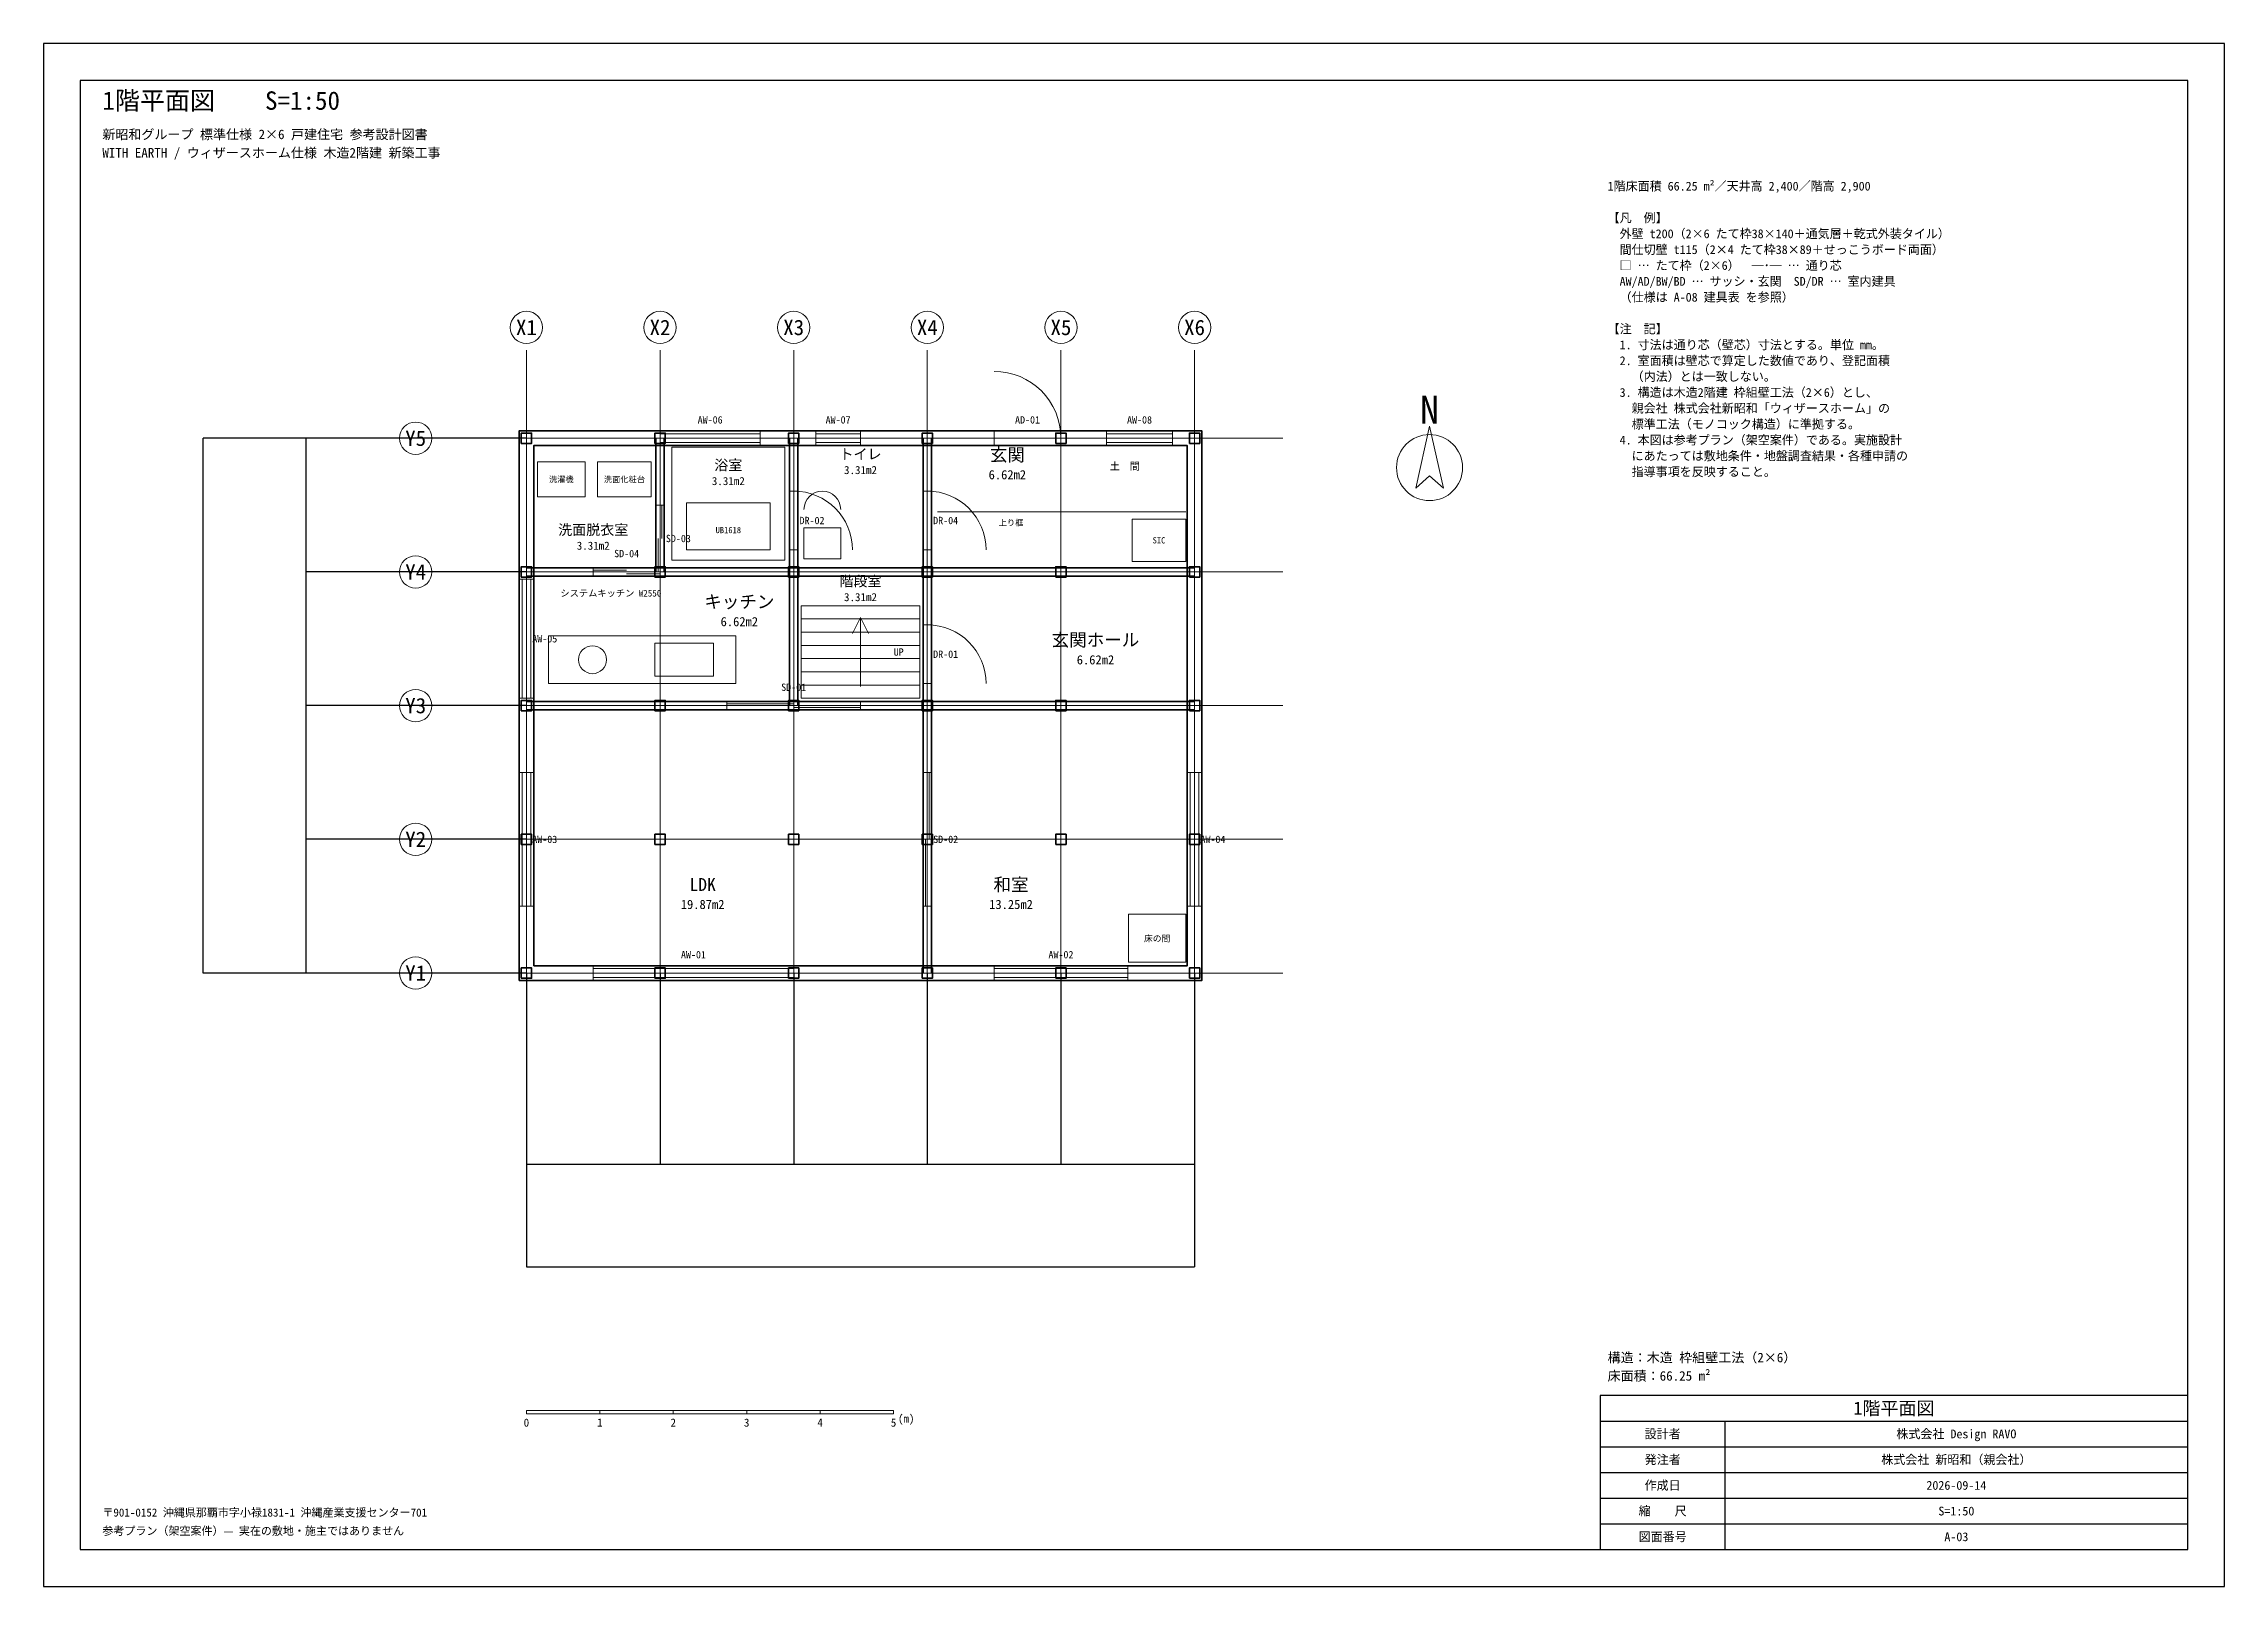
# Model space of a CAD drawing. Header units: millimetres. Extents: x -6575 to 23125, y -8349 to 12651.
import ezdxf
from ezdxf.enums import TextEntityAlignment as Align

# ---------------------------------------------------------------- set-up
doc = ezdxf.new("R2010")
doc.units = ezdxf.units.MM
doc.linetypes.add('DASHDOT2', pattern=[1.778, 1.27, -0.254, 0, -0.254])
for name, color, linetype, lineweight in [('A-ANNO', 2, 'Continuous', 13), ('A-COLM', 1, 'Continuous', 35), ('A-DIM', 3, 'Continuous', 9), ('A-FIXT', 6, 'Continuous', 13), ('A-GRID', 8, 'Continuous', 9), ('A-MISC', 8, 'Continuous', 13), ('A-TTLB', 7, 'Continuous', 25), ('A-WALL', 7, 'Continuous', 35), ('A-WIND', 4, 'Continuous', 18)]:
    doc.layers.add(name, color=color, linetype=linetype, lineweight=lineweight)
doc.styles.add('DIP', font='msgothic.ttc')
doc.styles.add('OpenSansCondensed-Light', font='OpenSansCondensed-Light.ttf')
doc.dimstyles.new('EZDXF', dxfattribs={"dimtxt": 0.25, "dimasz": 0.175, "dimexe": 0.375, "dimexo": 0.125, "dimgap": 0.1, "dimtad": 1, "dimlfac": 100, "dimzin": 12, "dimdsep": 46, "dimtxsty": 'OpenSansCondensed-Light', "dimblk": 'ARCHTICK', "dimcen": 2.5, "dimazin": 3, "dimtfac": 0.5, "dimtmove": 2, "dimatfit": 3})

# ---------------------------------------------------------------- blocks, each defined once
blk = doc.blocks.new('_ARCHTICK')
at = {"color": 0, "linetype": 'BYBLOCK', "const_width": 0.15}
blk.add_lwpolyline([(-0.5, -0.5), (0.5, 0.5)], dxfattribs=at)

msp = doc.modelspace()

# ---------------------------------------------------------------- linework, layer by layer
at = {"layer": 'A-COLM'}
for points in [[(-70, 7210), (70, 7210), (70, 7350), (-70, 7350)], [(1750, 7210), (1890, 7210), (1890, 7350), (1750, 7350)], [(3570, 7210), (3710, 7210), (3710, 7350), (3570, 7350)], [(5390, 7210), (5530, 7210), (5530, 7350), (5390, 7350)], [(7210, 7210), (7350, 7210), (7350, 7350), (7210, 7350)], [(9030, 7210), (9170, 7210), (9170, 7350), (9030, 7350)], [(-70, 5390), (70, 5390), (70, 5530), (-70, 5530)], [(1750, 5390), (1890, 5390), (1890, 5530), (1750, 5530)], [(3570, 5390), (3710, 5390), (3710, 5530), (3570, 5530)], [(5390, 5390), (5530, 5390), (5530, 5530), (5390, 5530)], [(7210, 5390), (7350, 5390), (7350, 5530), (7210, 5530)], [(9030, 5390), (9170, 5390), (9170, 5530), (9030, 5530)], [(-70, 3570), (70, 3570), (70, 3710), (-70, 3710)], [(1750, 3570), (1890, 3570), (1890, 3710), (1750, 3710)], [(3570, 3570), (3710, 3570), (3710, 3710), (3570, 3710)], [(5390, 3570), (5530, 3570), (5530, 3710), (5390, 3710)], [(7210, 3570), (7350, 3570), (7350, 3710), (7210, 3710)], [(9030, 3570), (9170, 3570), (9170, 3710), (9030, 3710)], [(-70, 1750), (70, 1750), (70, 1890), (-70, 1890)], [(1750, 1750), (1890, 1750), (1890, 1890), (1750, 1890)], [(3570, 1750), (3710, 1750), (3710, 1890), (3570, 1890)], [(5390, 1750), (5530, 1750), (5530, 1890), (5390, 1890)], [(7210, 1750), (7350, 1750), (7350, 1890), (7210, 1890)], [(9030, 1750), (9170, 1750), (9170, 1890), (9030, 1890)], [(-70, -70), (70, -70), (70, 70), (-70, 70)], [(1750, -70), (1890, -70), (1890, 70), (1750, 70)], [(3570, -70), (3710, -70), (3710, 70), (3570, 70)], [(5390, -70), (5530, -70), (5530, 70), (5390, 70)], [(7210, -70), (7350, -70), (7350, 70), (7210, 70)], [(9030, -70), (9170, -70), (9170, 70), (9030, 70)]]:
    msp.add_lwpolyline(points, close=True, dxfattribs=at)
at = {"layer": 'A-FIXT'}
for p, q in [((5600, 6280), (8980, 6280)), ((3740, 4820), (5360, 4820)), ((4550, 4840), (4440, 4620)), ((4550, 3900), (4550, 4840)), ((4550, 4840), (4660, 4620)), ((3740, 4640), (5360, 4640)), ((3740, 4460), (5360, 4460)), ((3740, 4280), (5360, 4280)), ((3740, 4100), (5360, 4100)), ((3740, 3920), (5360, 3920))]:
    msp.add_line(p, q, dxfattribs=at)
for points in [[(1980, 5620), (3520, 5620), (3520, 7160), (1980, 7160)], [(150, 6480), (800, 6480), (800, 6960), (150, 6960)], [(970, 6480), (1700, 6480), (1700, 6960), (970, 6960)], [(2180, 5760), (3320, 5760), (3320, 6400), (2180, 6400)], [(3780, 5640), (4280, 5640), (4280, 6060), (3780, 6060)], [(8250, 5600), (8980, 5600), (8980, 6180), (8250, 6180)], [(3740, 3740), (5360, 3740), (5360, 5000), (3740, 5000)], [(300, 3940), (2850, 3940), (2850, 4590), (300, 4590)], [(1750, 4040), (2550, 4040), (2550, 4490), (1750, 4490)], [(8200, 150), (8980, 150), (8980, 800), (8200, 800)]]:
    msp.add_lwpolyline(points, close=True, dxfattribs=at)
msp.add_circle((900, 4265), 190, dxfattribs=at)
msp.add_arc((4030, 6310), 250, 0, 180, dxfattribs=at)
at = {"layer": 'A-GRID', "linetype": 'DASHDOT2'}
for p, q in [((0, -1200), (0, 8480)), ((1820, -1200), (1820, 8480)), ((3640, -1200), (3640, 8480)), ((5460, -1200), (5460, 8480)), ((7280, -1200), (7280, 8480)), ((9100, -1200), (9100, 8480)), ((-1200, 7280), (10300, 7280)), ((-1200, 5460), (10300, 5460)), ((-1200, 3640), (10300, 3640)), ((-1200, 1820), (10300, 1820)), ((-1200, 0), (10300, 0))]:
    msp.add_line(p, q, dxfattribs=at)
at = {"layer": 'A-GRID'}
for centre in [(0, 8788), (1820, 8788), (3640, 8788), (5460, 8788), (7280, 8788), (9100, 8788), (-1508, 7280), (-1508, 5460), (-1508, 3640), (-1508, 1820), (-1508, 0)]:
    msp.add_circle(centre, 220, dxfattribs=at)
at = {"layer": 'A-MISC'}
for p, q in [((1820, 7180), (1820, 7380)), ((1820, 7340), (3185, 7340)), ((1820, 7220), (3185, 7220)), ((3185, 7180), (3185, 7380)), ((3940, 7180), (3940, 7380)), ((3940, 7340), (4550, 7340)), ((3940, 7220), (4550, 7220)), ((4550, 7180), (4550, 7380)), ((6370, 7180), (6370, 7380)), ((7280, 7180), (7280, 7380)), ((7900, 7180), (7900, 7380)), ((7900, 7340), (8800, 7340)), ((7900, 7220), (8800, 7220)), ((8800, 7180), (8800, 7380)), ((3697.5, 6560), (3582.5, 6560)), ((5517.5, 6560), (5402.5, 6560)), ((1877.5, 6370), (1762.5, 6370)), ((1845, 5915), (1845, 6370)), ((1795, 5460), (1795, 5915)), ((3697.5, 5760), (3582.5, 5760)), ((5517.5, 5760), (5402.5, 5760)), ((100, 5360), (-100, 5360)), ((-60, 3740), (-60, 5360)), ((60, 3740), (60, 5360)), ((910, 5402.5), (910, 5517.5)), ((910, 5485), (1365, 5485)), ((1365, 5435), (1820, 5435)), ((1877.5, 5460), (1762.5, 5460)), ((1820, 5402.5), (1820, 5517.5)), ((5517.5, 4740), (5402.5, 4740)), ((5517.5, 3940), (5402.5, 3940)), ((100, 3740), (-100, 3740)), ((2730, 3582.5), (2730, 3697.5)), ((2730, 3665), (3640, 3665)), ((3640, 3615), (4550, 3615)), ((4550, 3582.5), (4550, 3697.5)), ((100, 2730), (-100, 2730)), ((-60, 910), (-60, 2730)), ((60, 910), (60, 2730)), ((5517.5, 2730), (5402.5, 2730)), ((5485, 1820), (5485, 2730)), ((9200, 2730), (9000, 2730)), ((9040, 910), (9040, 2730)), ((9160, 910), (9160, 2730)), ((5435, 910), (5435, 1820)), ((100, 910), (-100, 910)), ((5517.5, 910), (5402.5, 910)), ((9200, 910), (9000, 910)), ((910, -100), (910, 100)), ((910, 60), (3640, 60)), ((3640, -100), (3640, 100)), ((6370, -100), (6370, 100)), ((6370, 60), (8190, 60)), ((8190, -100), (8190, 100)), ((910, -60), (3640, -60)), ((6370, -60), (8190, -60))]:
    msp.add_line(p, q, dxfattribs=at)
for points in [[(12300, 7442.5), (12111, 6601), (12300, 6767.5), (12489, 6601)], [(0, -6000), (1000, -6000), (1000, -5955), (0, -5955)], [(1000, -6000), (2000, -6000), (2000, -5955), (1000, -5955)], [(2000, -6000), (3000, -6000), (3000, -5955), (2000, -5955)], [(3000, -6000), (4000, -6000), (4000, -5955), (3000, -5955)], [(4000, -6000), (5000, -6000), (5000, -5955), (4000, -5955)]]:
    msp.add_lwpolyline(points, close=True, dxfattribs=at)
msp.add_circle((12300, 6880), 450, dxfattribs=at)
for centre, radius in [((6370, 7280), 910), ((3640, 5760), 800), ((5460, 5760), 800), ((5460, 3940), 800)]:
    msp.add_arc(centre, radius, 0, 90, dxfattribs=at)
at = {"layer": 'A-TTLB'}
for p, q in [((14624.80761, -6098.80696), (22624.80761, -6098.80696)), ((16324.80761, -6448.80696), (16324.80761, -6098.80696)), ((14624.80761, -6448.80696), (22624.80761, -6448.80696)), ((16324.80761, -6798.80696), (16324.80761, -6448.80696)), ((14624.80761, -6798.80696), (22624.80761, -6798.80696)), ((16324.80761, -7148.80696), (16324.80761, -6798.80696)), ((14624.80761, -7148.80696), (22624.80761, -7148.80696)), ((16324.80761, -7498.80696), (16324.80761, -7148.80696)), ((14624.80761, -7498.80696), (22624.80761, -7498.80696)), ((16324.80761, -7848.80696), (16324.80761, -7498.80696))]:
    msp.add_line(p, q, dxfattribs=at)
for points in [[(-6575.19239, -8348.80696), (23124.80761, -8348.80696), (23124.80761, 12651.19304), (-6575.19239, 12651.19304)], [(-6075.19239, -7848.80696), (22624.80761, -7848.80696), (22624.80761, 12151.19304), (-6075.19239, 12151.19304)], [(14624.80761, -7848.80696), (22624.80761, -7848.80696), (22624.80761, -5748.80696), (14624.80761, -5748.80696)]]:
    msp.add_lwpolyline(points, close=True, dxfattribs=at)
at = {"layer": 'A-WALL'}
for p, q in [((1762.5, 5460), (1762.5, 7280)), ((1877.5, 5460), (1877.5, 7280)), ((3582.5, 3640), (3582.5, 7280)), ((3697.5, 3640), (3697.5, 7280)), ((5402.5, 3640), (5402.5, 7280)), ((5517.5, 3640), (5517.5, 7280)), ((0, 5517.5), (9100, 5517.5)), ((0, 5402.5), (9100, 5402.5)), ((0, 3697.5), (9100, 3697.5)), ((0, 3582.5), (9100, 3582.5)), ((5402.5, 0), (5402.5, 3640)), ((5517.5, 0), (5517.5, 3640))]:
    msp.add_line(p, q, dxfattribs=at)
for points in [[(-100, -100), (9200, -100), (9200, 7380), (-100, 7380)], [(100, 100), (9000, 100), (9000, 7180), (100, 7180)]]:
    msp.add_lwpolyline(points, close=True, dxfattribs=at)
at = {"layer": 'A-WIND'}
for p, q in [((1820, 7280), (3185, 7280)), ((3940, 7280), (4550, 7280)), ((6370, 7280), (7280, 7280)), ((7900, 7280), (8800, 7280)), ((3640, 5760), (3640, 6560)), ((5460, 5760), (5460, 6560)), ((1820, 5460), (1820, 6370)), ((0, 3740), (0, 5360)), ((910, 5460), (1820, 5460)), ((5460, 3940), (5460, 4740)), ((2730, 3640), (4550, 3640)), ((0, 910), (0, 2730)), ((5460, 910), (5460, 2730)), ((9100, 910), (9100, 2730)), ((910, 0), (3640, 0)), ((6370, 0), (8190, 0))]:
    msp.add_line(p, q, dxfattribs=at)

# ---------------------------------------------------------------- texts
at = {"layer": 'A-ANNO', "style": 'DIP'}
for s, p in [('1階床面積 66.25 m²／天井高 2,400／階高 2,900', (14724.80761, 10651.19304)), ('【凡\u3000例】', (14724.80761, 10219.19304)), ('\u3000外壁 t200（2×6 たて枠38×140＋通気層＋乾式外装タイル）', (14724.80761, 10003.19304)), ('\u3000間仕切壁 t115（2×4 たて枠38×89＋せっこうボード両面）', (14724.80761, 9787.19304)), ('\u3000□ … たて枠（2×6）\u3000─･─ … 通り芯', (14724.80761, 9571.19304)), ('\u3000AW/AD/BW/BD … サッシ・玄関\u3000SD/DR … 室内建具', (14724.80761, 9355.19304)), ('\u3000（仕様は A-08 建具表 を参照）', (14724.80761, 9139.19304)), ('【注\u3000記】', (14724.80761, 8707.19304)), ('\u30001. 寸法は通り芯（壁芯）寸法とする。単位 mm。', (14724.80761, 8491.19304)), ('\u30002. 室面積は壁芯で算定した数値であり、登記面積', (14724.80761, 8275.19304)), ('\u3000\u3000（内法）とは一致しない。', (14724.80761, 8059.19304)), ('\u30003. 構造は木造2階建 枠組壁工法（2×6）とし、', (14724.80761, 7843.19304)), ('\u3000\u3000親会社 株式会社新昭和「ウィザースホーム」の', (14724.80761, 7627.19304)), ('\u3000\u3000標準工法（モノコック構造）に準拠する。', (14724.80761, 7411.19304)), ('\u30004. 本図は参考プラン（架空案件）である。実施設計', (14724.80761, 7195.19304)), ('\u3000\u3000指導事項を反映すること。', (14724.80761, 6763.19304)), ('\u3000\u3000にあたっては敷地条件・地盤調査結果・各種申請の', (14724.80761, 6979.19304))]:
    msp.add_text(s, height=120, dxfattribs=at).set_placement(p)
for s, height, p in [('トイレ', 140, (4550, 7064)), ('玄関', 175, (6550, 7055)), ('浴室', 140, (2750, 6914)), ('3.31m2', 110, (4550, 6847)), ('6.62m2', 125, (6550, 6783.75)), ('3.31m2', 110, (2750, 6697)), ('洗面脱衣室', 140, (910, 6034)), ('3.31m2', 110, (910, 5817)), ('階段室', 140, (4550, 5334)), ('キッチン', 175, (2900, 5055)), ('3.31m2', 110, (4550, 5117)), ('6.62m2', 125, (2900, 4783.75)), ('玄関ホール', 175, (7750, 4535)), ('6.62m2', 125, (7750, 4263.75)), ('LDK', 175, (2400, 1205)), ('和室', 175, (6600, 1205)), ('19.87m2', 125, (2400, 933.75)), ('13.25m2', 125, (6600, 933.75))]:
    msp.add_text(s, height=height, dxfattribs=at).set_placement(p, align=Align.MIDDLE_CENTER)
at = {"layer": 'A-FIXT', "style": 'DIP'}
for s, height, p in [('土\u3000間', 100, (8150, 6900)), ('洗濯機', 80, (475, 6720)), ('洗面化粧台', 80, (1335, 6720)), ('UB1618', 85, (2750, 6030)), ('上り框', 80, (6600, 6130)), ('SIC', 85, (8615, 5890)), ('システムキッチン W2550', 90, (1150, 5170)), ('UP', 100, (5070, 4370)), ('床の間', 85, (8590, 470))]:
    msp.add_text(s, height=height, dxfattribs=at).set_placement(p, align=Align.MIDDLE_CENTER)
at = {"layer": 'A-GRID', "style": 'DIP'}
for s, p in [('X1', (0, 8788)), ('X2', (1820, 8788)), ('X3', (3640, 8788)), ('X4', (5460, 8788)), ('X5', (7280, 8788)), ('X6', (9100, 8788)), ('Y5', (-1508, 7280)), ('Y4', (-1508, 5460)), ('Y3', (-1508, 3640)), ('Y2', (-1508, 1820)), ('Y1', (-1508, 0))]:
    msp.add_text(s, height=209, dxfattribs=at).set_placement(p, align=Align.MIDDLE_CENTER)
at = {"layer": 'A-MISC', "style": 'DIP'}
for s, height, p in [('N', 382.5, (12300, 7667.5)), ('0', 110, (0, -6120)), ('1', 110, (1000, -6120)), ('2', 110, (2000, -6120)), ('3', 110, (3000, -6120)), ('4', 110, (4000, -6120)), ('5', 110, (5000, -6120))]:
    msp.add_text(s, height=height, dxfattribs=at).set_placement(p, align=Align.MIDDLE_CENTER)
msp.add_text('(m)', height=110, dxfattribs=at).set_placement((5060, -6120))
at = {"layer": 'A-TTLB', "style": 'DIP'}
for s, height, p in [('1階平面図\u3000\u3000S=1:50', 250, (-5775.19239, 11751.19304)), ('新昭和グループ 標準仕様 2×6 戸建住宅 参考設計図書', 130, (-5775.19239, 11351.19304)), ('WITH EARTH / ウィザースホーム仕様 木造2階建 新築工事', 130, (-5775.19239, 11101.19304)), ('構造：木造 枠組壁工法（2×6）', 130, (14724.80761, -5298.80696)), ('床面積：66.25 m²', 130, (14724.80761, -5548.80696)), ('〒901-0152 沖縄県那覇市字小禄1831-1 沖縄産業支援センター701', 110, (-5775.19239, -7398.80696)), ('参考プラン（架空案件）— 実在の敷地・施主ではありません', 110, (-5775.19239, -7648.80696))]:
    msp.add_text(s, height=height, dxfattribs=at).set_placement(p)
for s, height, p in [('1階平面図', 180, (18624.80761, -5923.80696)), ('設計者', 120, (15474.80761, -6273.80696)), ('株式会社 Design RAVO', 120, (19474.80761, -6273.80696)), ('発注者', 120, (15474.80761, -6623.80696)), ('株式会社 新昭和（親会社）', 120, (19474.80761, -6623.80696)), ('作成日', 120, (15474.80761, -6973.80696)), ('2026-09-14', 120, (19474.80761, -6973.80696)), ('縮\u3000\u3000尺', 120, (15474.80761, -7323.80696)), ('S=1:50', 120, (19474.80761, -7323.80696)), ('図面番号', 120, (15474.80761, -7673.80696)), ('A-03', 120, (19474.80761, -7673.80696))]:
    msp.add_text(s, height=height, dxfattribs=at).set_placement(p, align=Align.MIDDLE_CENTER)
at = {"layer": 'A-WIND', "style": 'DIP'}
for s, p in [('AW-06', (2502.5, 7530)), ('AW-07', (4245, 7530)), ('AD-01', (6825, 7530)), ('AW-08', (8350, 7530)), ('SD-03', (2070, 5915)), ('DR-02', (3890, 6160)), ('DR-04', (5710, 6160)), ('SD-04', (1365, 5710)), ('AW-05', (250, 4550)), ('DR-01', (5710, 4340)), ('SD-01', (3640, 3890)), ('AW-03', (250, 1820)), ('SD-02', (5710, 1820)), ('AW-04', (9350, 1820)), ('AW-01', (2275, 250)), ('AW-02', (7280, 250))]:
    msp.add_text(s, height=100, dxfattribs=at).set_placement(p, align=Align.MIDDLE_CENTER)

# ---------------------------------------------------------------- dimensions: what is measured, and where the dimension line sits
at = {"layer": 'A-DIM'}
for base, p1, p2 in [((-4400, 0), (0, 0), (0, 7280)), ((-3000, 5460), (0, 5460), (0, 7280)), ((-3000, 3640), (0, 3640), (0, 5460)), ((-3000, 1820), (0, 1820), (0, 3640)), ((-3000, 0), (0, 0), (0, 1820))]:
    msp.add_linear_dim(base=base, p1=p1, p2=p2, angle=90, dimstyle='EZDXF', dxfattribs=at).render()
for base, p1, p2 in [((0, -2600), (0, 0), (1820, 0)), ((0, -4000), (0, 0), (9100, 0)), ((1820, -2600), (1820, 0), (3640, 0)), ((3640, -2600), (3640, 0), (5460, 0)), ((5460, -2600), (5460, 0), (7280, 0)), ((7280, -2600), (7280, 0), (9100, 0))]:
    msp.add_linear_dim(base=base, p1=p1, p2=p2, dimstyle='EZDXF', dxfattribs=at).render()

doc.saveas('drawing.dxf')
